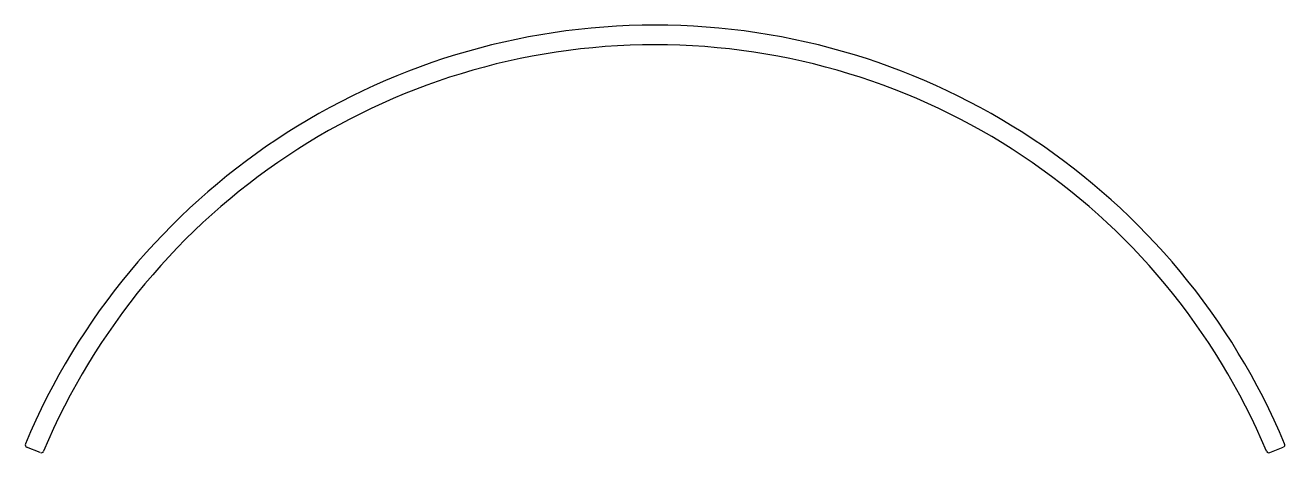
# Model space of a CAD drawing. Extents: x 1219 to 1347, y 1583 to 1626.
import ezdxf

# ---------------------------------------------------------------- set-up
doc = ezdxf.new("R2010")
doc.units = 0
doc.layers.get('0').update_dxf_attribs({"linetype": 'CONTINUOUS'})

msp = doc.modelspace()

# ---------------------------------------------------------------- linework, layer by layer
for p, q in [((1220.3, 1582.72), (1218.91, 1583.29)), ((1345.49, 1582.72), (1346.87, 1583.29))]:
    msp.add_line(p, q)
for centre, radius, start, end in [((1282.89, 1556.79), 69.5, 22.7068, 157.2932), ((1282.89, 1556.79), 67.5, 22.7114, 157.2886), ((1219.01, 1583.52), 0.25, 157.2932, 247.5), ((1220.4, 1582.95), 0.25, 247.5, 337.2886), ((1345.39, 1582.95), 0.25, 202.7114, 292.5), ((1346.78, 1583.52), 0.25, 292.5, 22.7068)]:
    msp.add_arc(centre, radius, start, end)

doc.saveas('drawing.dxf')
